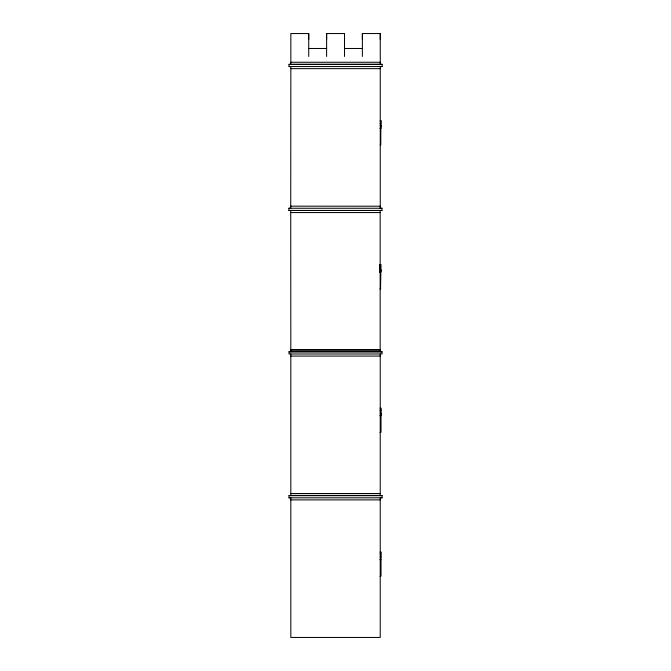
<?xml version="1.0" encoding="UTF-8"?>
<svg xmlns="http://www.w3.org/2000/svg" width="671" height="671" viewBox="0 0 671 671"><rect width="100%" height="100%" fill="white"/><g stroke="black" fill="none" stroke-linecap="round" stroke-linejoin="round"><path stroke-width="1.01" d="M308.727 39.53L308.727 33.55L290.845 33.55L290.845 64.382L382.076 64.341L382.076 66.555L289.042 66.555L289.042 64.341L382.076 64.341M326.618 39.53L326.618 33.55L344.5 33.55L344.5 56.473M344.5 39.53L344.5 33.55M362.382 39.53L362.382 33.55L380.264 33.55L380.264 64.382M380.264 39.53L380.264 33.55M380.776 127.238L380.876 125.712L380.298 125.653M380.407 267.41L380.163 265.724L380.767 265.548L380.18 265.397L380.616 267.175L380.18 269.566C381.346 269.289 381.245 272.694 379.987 272.342M380.264 415.785C381.262 416.037 381.405 412.749 380.264 413.076M380.18 264.458L380.18 272.283L380.616 269.566L380.18 264.458L380.767 264.626L380.767 272.107M380.767 269.625L380.407 271.914M380.734 121.812L380.298 120.545L380.876 120.713L380.281 120.906M380.767 264.626L380.163 264.819L380.407 265.724M380.7 408.329L380.264 407.968M380.7 552.149L380.264 551.788M380.876 120.713L380.876 128.203L380.298 128.371M380.264 559.614L380.851 559.438L380.851 551.956M380.7 554.741L380.264 554.506M380.625 128.438L380.625 145.053L380.734 120.545M380.071 432.468L380.918 432.241L380.893 416.087L380.071 415.852M380.465 272.837L380.516 272.342L380.516 288.966L380.818 272.577M380.549 560.159L380.893 559.908L380.071 559.673M380.683 288.387L379.987 288.966M380.876 125.712L380.281 125.779M380.851 413.126L380.247 413.202M289.042 66.555L290.845 66.513L290.736 208.295L288.924 208.253L288.924 210.468L381.958 210.468L381.958 208.253L288.924 208.253M288.924 210.468L381.958 210.468M381.958 208.253L380.155 208.295L380.155 206.165M289.008 351.763L382.042 351.763L382.042 353.978L289.008 353.978L289.008 351.763L382.042 351.763M289.008 497.798L290.82 497.756L290.82 637.45L380.231 637.45L380.231 497.756L382.042 497.798L382.042 495.584L289.008 495.584L289.008 497.798L382.042 497.798M289.008 495.584L382.042 495.584M308.727 48.48L326.618 48.48M344.5 48.48L362.382 48.48M290.845 62.252L380.264 62.252M290.845 68.643L380.264 68.643M380.298 121.485L380.734 121.485M380.281 123.498L380.876 123.372L380.298 123.263L380.734 125.653M380.281 128.002L380.876 128.203M380.096 128.438L380.642 128.438M380.096 145.053L380.642 145.053M290.736 206.165L380.264 206.207L380.264 66.513L382.076 66.555M290.736 212.556L380.155 212.556M380.18 267.175L380.767 267.284L380.163 267.41L380.407 269.692M380.616 269.692L380.163 269.692L380.616 271.914L380.163 271.914M290.82 349.675L380.231 349.675L380.231 351.805M290.736 350.119L380.155 350.119L380.155 210.426M290.82 356.066L380.231 356.066M380.247 409.226L380.851 409.058L380.264 408.907L380.851 410.795L380.247 410.92M380.264 410.686L380.7 410.686M380.247 415.424L380.7 415.424M290.82 493.495L380.231 493.495M290.82 493.63L380.231 493.63M290.82 499.887L380.231 499.887M380.247 553.055L380.851 552.879L380.264 552.728L380.7 554.506M380.264 556.896L380.851 556.955L380.247 557.022M380.071 576.297L380.918 576.062L380.893 559.908M289.042 64.341L290.845 64.382M380.549 575.802L380.6 576.297L380.6 559.673M380.407 411.482L380.7 413.076M380.407 555.303L380.7 556.896M380.851 408.136L380.851 415.617M380.616 264.458L380.616 272.283M380.7 407.968L380.7 415.785M380.7 551.788L380.7 559.614M380.6 415.852L380.6 432.468M380.231 353.936L380.231 495.626M362.382 33.55L362.382 56.473M326.618 33.55L326.618 56.473M308.727 33.55L308.727 56.473M290.736 210.426L290.82 351.805M290.82 353.936L290.82 495.626"/></g></svg>
